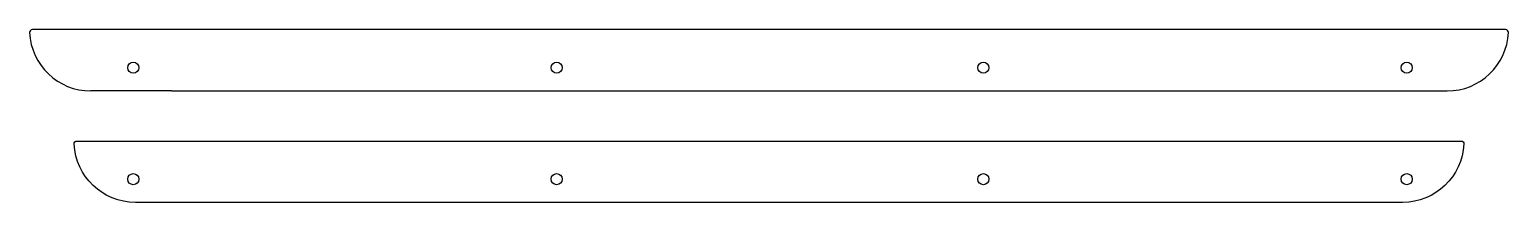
# Model space of a CAD drawing. Header units: millimetres. Extents: x -30 to 236, y -254 to -223.
import ezdxf

# ---------------------------------------------------------------- set-up
doc = ezdxf.new("R2010")
doc.units = ezdxf.units.MM
doc.layers.get('0').update_dxf_attribs({"linetype": 'CONTINUOUS'})

msp = doc.modelspace()

# ---------------------------------------------------------------- linework, layer by layer
for p, q in [((235.13, -223.19), (-29.33, -223.19)), ((-4.38, -234.19), (-18.84, -234.19)), ((-4.38, -234.19), (224.64, -234.19))]:
    msp.add_line(p, q)
msp.add_lwpolyline([(216.64, -254.19), (-4.38, -254.19), (-10.84, -254.19, -0.400329), (-21.83, -243.71, -0.428236), (-21.33, -243.19), (227.13, -243.19, -0.428236), (227.63, -243.71, -0.400329)], format="xyb", close=True)
for centre in [(-11.22, -230.02), (64.78, -230.02), (141.38, -230.02), (217.38, -230.02), (-11.22, -250.02), (64.78, -250.02), (141.38, -250.02), (217.38, -250.02)]:
    msp.add_circle(centre, 1)
for centre, radius, start, end in [((-29.33, -223.69), 0.5, 90, 182.7294), ((-18.84, -223.19), 11, 182.7294, 270), ((224.64, -223.19), 11, 270, 357.2706), ((235.13, -223.69), 0.5, -2.7294, 90)]:
    msp.add_arc(centre, radius, start, end)

doc.saveas('drawing.dxf')
